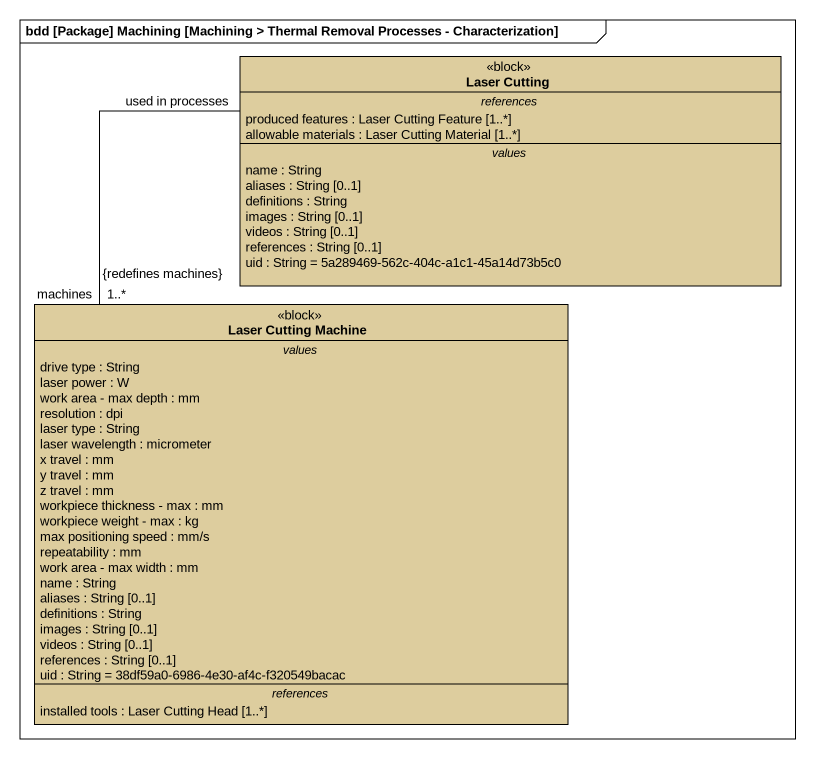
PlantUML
@startuml
mainframe bdd [Package] Machining [Machining > Thermal Removal Processes - Characterization]
hide circle
hide empty members
class "Laser Cutting" as Laser_Cutting <<block>> #DDCD9E {
  -- references --
  produced features : Laser Cutting Feature [1..*]
  allowable materials : Laser Cutting Material [1..*]
  -- values --
  name : String
  aliases : String [0..1]
  definitions : String
  images : String [0..1]
  videos : String [0..1]
  references : String [0..1]
  uid : String = 5a289469-562c-404c-a1c1-45a14d73b5c0
}
class "Laser Cutting Machine" as Laser_Cutting_Machine <<block>> #DDCD9E {
  -- values --
  drive type : String
  laser power : W
  work area - max depth : mm
  resolution : dpi
  laser type : String
  laser wavelength : micrometer
  x travel : mm
  y travel : mm
  z travel : mm
  workpiece thickness - max : mm
  workpiece weight - max : kg
  max positioning speed : mm/s
  repeatability : mm
  work area - max width : mm
  name : String
  aliases : String [0..1]
  definitions : String
  images : String [0..1]
  videos : String [0..1]
  references : String [0..1]
  uid : String = 38df59a0-6986-4e30-af4c-f320549bacac
  -- references --
  installed tools : Laser Cutting Head [1..*]
}
Laser_Cutting "used in processes" -- "machines\n1..*\n{redefines machines}" Laser_Cutting_Machine
@enduml
